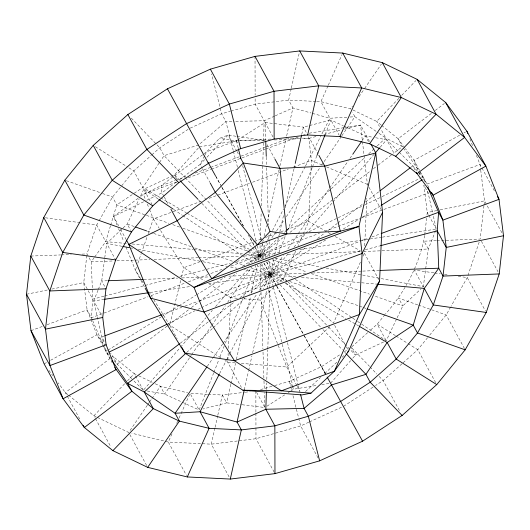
<?xml version="1.0" encoding="UTF-8"?>
<svg xmlns="http://www.w3.org/2000/svg" width="530" height="530" viewBox="0 0 530 530"><rect width="100%" height="100%" fill="white"/><g stroke="black" fill="none" stroke-linecap="round" stroke-linejoin="round"><path stroke-width="0.4" stroke-dasharray="2.65 1.99" d="M260.098 245.489L259.919 259.534M260.29 239.706L261.204 211.616M261.396 205.839L264.172 120.747L255.149 104.172L255.135 98.401M266.477 389.431L266.689 382.819M266.802 379.513L267.769 349.774M267.796 348.945L269.763 288.638M269.79 287.816L270.221 274.6L269.75 260.541M311.11 167.864L308.752 221.46L298.079 245.642M311.15 167.043L311.435 160.444L308.599 135.793M363.043 256.156L364.368 253.141L364.481 250.69M364.693 245.774L366.786 198.299M227.827 360.672L227.754 362.308L241.388 387.364M227.867 359.857L228.172 353.318M228.403 348.415L230.504 303.465M230.543 302.65L230.769 297.741L208.674 283.61M86.794 255.573L83.753 282.576L87.119 309.878L96.964 334.781L105.98 351.357L108.643 354.411M424.669 235.439C419.535 264.563 405.066 291.891 385.515 313.992M424.762 234.624L426.61 218.254M426.981 214.981L427.259 212.523L423.887 185.228L428.16 193.079L432.672 213.093M483.956 205.726L480.2 239.043L437.243 240.673M484.049 204.911L484.506 200.85L480.717 170.11M214.915 428.048L211.291 444.167L229.49 477.609M215.094 427.246L217.631 415.964M217.817 415.156L222.342 395.009L244.416 392.326M291.202 88.808L288.665 100.091L292.938 107.941L286.598 136.144M291.381 88.007L299.715 50.94M230.782 384.329L226.615 402.866L203.056 408.981M230.967 383.521L235.499 363.381M236.4 359.353L250.538 296.502M251.26 293.276L257.6 265.073M258.693 260.237L262.675 242.508M262.86 241.706L263.218 240.09M264.125 236.062L266.484 225.588M267.385 221.56L278.985 169.991M279.893 165.963L286.412 136.952M244.31 389.828L248.477 371.292M248.663 370.483L251.922 355.981M252.644 352.761L266.782 289.91M266.961 289.102L273.666 259.289M274.752 254.453L283.63 214.968M285.259 207.714L293.958 169.037M294.143 168.229L295.044 164.201M301.749 134.388L303.385 127.134L308.884 125.709M180.684 280.476L169.732 325.188L177.133 338.789M181.472 277.283L183.817 267.703L159.451 228.708M110.419 225.979L105.709 241.62L94.632 257.077M110.651 225.197L116.772 204.865L132.54 194.364M92.366 319.974L91.392 317.728L92.77 299.152L91.253 261.787L86.98 253.93L96.692 225.045L98.719 221.447M479.166 242.124L467.255 277.561L451.043 306.307M136.488 267.147L135.402 270.254L140.463 279.555M137.846 263.258L141.112 253.93M141.384 253.154L147.101 236.831M148.188 233.723L153.355 218.956L149.434 209.27M147.274 390.988L164.651 394.082L199.128 410.001L213.61 373.08M213.915 372.312L218.738 360.002M219.943 356.928L224.17 346.163M225.376 343.082L242.879 298.476M243.184 297.708L255.857 265.404M257.964 260.018L259.779 255.4L267.279 240.733M276.561 258.448L270.221 274.6L263.099 288.532M278.972 252.293L285.312 236.141M287.426 230.755L312.163 167.685M312.468 166.917L316.993 155.383M325.142 134.613L330.872 119.999L342.864 125.537M98.017 290.175L93.724 300.901L101.84 336.921L106.934 353.106L112.029 362.474M98.328 289.406L101.7 280.979L106.662 243.363L127.22 224.064L139.198 198.882M435.667 230.636L428.3 249.02L423.337 286.637L421.575 288.293M295.747 250.935L283.742 278.137L277.74 283.769M360.38 262.178L333.463 323.181L287.989 281.98M171.992 433.818L168.301 442.046L186.507 475.49M176.689 423.344L177.696 421.098M179.034 418.11L180.717 414.367M181.048 413.619L189.766 394.174M327.944 85.973L320.902 101.68L329.925 118.256L321.67 134.388M328.282 85.224L342.035 54.55M140.609 195.921L143.776 189.256L170.759 176.596M361.619 324.141L386.224 340.744L396.791 318.53M397.142 317.788L402.78 305.936L420.992 288.843M267.657 240.004L272.155 231.199M272.533 230.47L283.411 209.198M284.908 206.263L305.167 166.659M305.545 165.93L321.299 135.124M219.579 373.61L226.336 360.407M226.707 359.671L229.338 354.537M229.709 353.808L261.217 292.196M204.461 155.999L200.102 164.413L177.093 181.558M204.819 155.297L206.64 151.785L219.413 138.39L228.059 135.084L236.228 136.283M99.123 220.732L112.499 197.014L133.805 170.932L151.328 155.33M450.632 307.029L446.174 314.933L428.101 337.06M159.093 163.101L142.828 187.507L133.229 193.907M159.543 162.425L164.061 155.648L198.472 145.061L225.919 121.608L234.061 121.423M147.32 405.264L128.671 432.453L96.864 417.176M147.791 404.582L149.188 402.542M149.652 401.866L151.52 399.143M151.984 398.467L160.378 386.231L187.693 392.843M316.768 101.475L320.902 101.68L350.628 108.875L352.496 106.152M359.022 96.639L364.15 89.159M364.62 88.477L381.408 64.011M189.362 358.055L164.651 394.082L160.378 386.231L155.164 383.727M189.833 357.372L191.231 355.332M191.694 354.656L211.285 326.102M211.748 325.42L225.27 305.711M227.602 302.312L251.386 267.637M256.05 260.839L269.101 241.806M271.903 237.731L276.097 231.61M276.567 230.928L284.027 220.056M286.359 216.657L319.928 167.712M321.796 164.989L323.658 162.273M324.128 161.59L341.38 136.442M341.843 135.759L354.901 116.726L352.569 112.446M207.27 366.369L212.868 358.214M213.332 357.531L222.66 343.937M223.123 343.255L257.169 293.633M259.501 290.235L283.278 255.559M287.942 248.762L297.734 234.492M298.198 233.81L348.097 161.074M349.959 158.351L352.291 154.952M362.083 140.675L365.349 135.918L372.458 137.184M94.148 257.752L91.253 261.787L113.559 260.939M384.999 314.628L377.201 324.168L369.344 331.164M427.584 337.696L417.766 349.707L402.575 363.242M134.024 381.004L143.325 390.279L179.988 347.819M180.525 347.196L205.865 317.848M208.025 315.35L212.338 310.355M215.571 306.605L248.457 268.518M254.387 261.648L259.779 255.4L277.945 238.467M288.015 253.989L270.221 274.6L249.027 294.355M293.945 247.119L305.267 234.008M305.803 233.385L374.273 154.078M380.202 147.214L386.675 139.721L412.83 165.817L418.157 171.925M198.339 148.029L174.509 174.84L171.508 176.245M330.581 383.19L350.621 360.645M352.788 358.207L355.491 355.16L385.476 341.095M204.666 159.629L200.102 164.413L202.049 167.997M206.945 157.231L228.059 135.084L236.632 150.838M124.636 383.773L93.909 415.758L95.095 417.938M127.478 380.812L134.309 373.703L138.032 375.492M398.891 98.302L376.697 121.397L350.628 108.875M401.733 95.34L415.964 80.534M243.906 298.787L260.329 300.093L273.533 287.704M329.872 326.553L286.743 366.999L240.858 363.348M305.532 391.544L320.504 377.499M324.698 373.57L337.875 361.208M342.069 357.28L343.864 355.59M284.603 232.259L287.022 230M287.631 229.43L330.621 189.349M331.224 188.786L365.137 157.172M368.767 153.779L376.638 146.439M377.247 145.876L385.721 137.972L402.389 146.618L393.187 153.64M186.666 352.51L212.702 328.229M213.305 327.666L244.794 298.31M151.931 154.786L159.788 147.791L188.07 129.386M351.821 346.772L368.741 331.707M401.965 363.785L383.124 380.56L375.492 385.529M110.286 358.32L65.356 392.598L66.939 395.499M110.942 357.823L112.897 356.332L134.309 373.703L143.325 390.279M431.327 113.433L398.116 138.767L381.739 125.484M435.229 110.459L444.345 103.502M167.116 326.089L117.17 364.183L112.373 358.691M167.772 325.586L188.799 309.546M191.429 307.539L198.657 302.027M199.313 301.524L236.777 272.95M247.947 264.424L285.405 235.85M290.009 232.345L333.383 199.26M334.039 198.757L370.185 171.183M373.471 168.679L377.413 165.671M378.069 165.168L392.531 154.137M180.187 343.274L208.449 321.717M209.105 321.22L234.075 302.166M239.991 297.655L306.366 247.026M317.543 238.5L324.771 232.988M328.057 230.484L337.259 223.461M337.915 222.964L362.884 203.911M365.514 201.91L378.658 191.88M410.863 167.321L412.83 165.817L415.162 170.097M176.43 182.042L161.968 192.821L146.585 200.347M138.098 198.299L113.605 216.472L117.289 225.561M140.748 196.339L143.392 194.371L161.094 185.712L175.032 180.558M274.553 385.582L289.36 381.348L321.558 366.614L340.18 354.49M344.321 351.801L348.462 349.104M343.579 406.305L374.796 385.979M237.738 139.933L265.119 122.49L303.385 127.134L306.877 133.56M266.935 406.199L284.729 394.863M288.154 392.684L290.208 391.378M290.89 390.941L293.633 389.199L317.728 385.277M107.385 350.482L105.98 351.357L92.69 320.716M108.087 350.045L160.756 317.185M161.458 316.741L178.312 306.227M179.014 305.79L195.868 295.276M196.57 294.839L225.369 276.872M242.223 266.358L259.779 255.4L304.511 233.896M325.698 239.984L270.221 274.6L201.625 307.579M343.261 229.026L359.413 218.95M362.222 217.201L380.48 205.806M422.615 179.518L424.02 178.643L429.512 188.733M44.116 363.858L47.011 362.268M50.628 360.274L96.964 334.781L104.205 344.579M459.656 135.23L414.049 160.318L405.357 148.566M464.002 132.838L465.446 132.043M143.65 201.778L113.605 216.472L118.674 225.773M308.99 231.743L364.163 205.216M364.912 204.858L381.315 196.974M382.057 196.617L420.833 177.974M421.575 177.616L423.066 176.894L419.932 171.13M168.07 323.711L194.914 310.805M197.895 309.368L200.883 307.937M190.197 128.147L221.646 113.758L230.219 111.307M308.785 422.218L300.642 425.941L255.977 438.727L211.291 444.167L201.373 443.676M309.527 421.88L342.095 406.98M274.5 116.149L264.172 120.747L234.876 121.41M275.236 115.818L292.938 107.941L311.037 112.989M175.808 180.266L185.878 176.543M195.166 173.105L209.88 167.659M210.655 167.367L264.861 147.307M265.636 147.015L288.87 138.423M176.689 182.048L143.392 194.371L145.81 200.333M188.302 177.749L210.755 169.434M211.53 169.149L264.954 149.374M265.729 149.089L298.251 137.051M201.4 201.175L153.355 218.956L159.013 228.013M209.151 198.306L249.444 183.393M252.545 182.24L288.188 169.05M293.613 167.043L311.435 160.444L322.028 164.976M200.115 261.674L183.817 267.703L204.534 280.96M200.89 261.389L253.658 241.852M254.433 241.567L261.416 238.984M265.298 237.546L276.938 233.24M280.814 231.802L285.471 230.08M286.246 229.795L308.752 221.46L327.288 232.021M30.992 330.654L42.526 326.381M47.137 324.678L87.119 309.878L91.392 317.728L148.036 296.76M426.961 184.089L480.014 164.452L481.598 167.361M151.143 295.614L185.288 282.974M188.388 281.827L207.786 274.646M210.894 273.5L224.084 268.617M231.067 266.034L319.524 233.286M324.956 231.279L361.427 217.777M362.202 217.492L383.157 209.734M383.932 209.449L428.16 193.079L426.948 189.223M104.165 336.06L101.84 336.921L104.556 341.916M162.365 314.522L181.763 307.34M184.864 306.188L198.061 301.305M198.836 301.02L359.459 241.567M360.234 241.282L367.992 238.407M371.875 236.97L380.408 233.81M231 111.081L255.149 104.172L288.665 100.091L315.946 101.435M260.535 389.596L273.778 385.807M103.959 296.224L92.77 299.152L83.753 282.576L51.496 289.155M104.761 296.012L175.874 277.382M179.869 276.335L230.212 263.152M236.605 261.476L259.779 255.4L281.019 252.24M360.519 250.942L270.221 274.6L207.303 283.974M365.309 249.683L379.692 245.92M309.666 125.504L330.872 119.999L339.114 135.137M303.65 134.527L305.207 134.13M315.926 136.554L309.546 138.197L302.226 138.569M323.896 134.501L341.439 129.982M344.626 129.161L360.572 125.06L369.529 141.523M26.5 294.256L47.468 289.976M436.932 210.549L427.259 212.523L428.432 214.69M440.158 209.893L484.506 200.85L502.314 233.564M199.419 146.81L236.367 140.801L238.308 144.372M321.743 384.628L328.971 383.455M309.136 133.196L344.242 127.644M345.057 127.511L360.572 125.06L367.396 184.38L368.569 186.527M299.814 249.438L361.102 240.302M361.917 240.183L369.271 239.083M370.092 238.964L381.527 237.261M382.349 237.135L436.276 229.099L432.851 213.888M104.344 299.317L93.724 300.901L101.959 316.032M150.103 292.494L190.959 286.405M245.231 392.226L250.133 391.63M346.845 117.216L329.925 118.256L311.825 113.208M350.072 117.024L354.901 116.726L378.354 132.891M270.731 139.092L236.201 140.841L219.413 138.39M163.916 196.398L161.968 192.821L161.094 185.712L206.64 151.785L236.201 140.841L266.431 140.384M274.566 139.966L301.411 138.608M30.806 256.056L60.546 254.937M61.374 254.903L71.285 254.526M82.024 254.122L86.98 253.93M436.415 240.7L424.026 241.17L428.3 249.02L364.693 251.432M116.865 260.813L134.209 260.157M135.037 260.124L149.91 259.561M154.038 259.409L197.823 257.752M198.644 257.719L239.951 256.156M244.078 255.997L272.996 254.903M287.863 254.34L361.387 251.558M107.484 280.761L101.7 280.979L105.198 287.399M143.829 279.383L177.702 278.098M181.83 277.945L209.092 276.912M228.92 276.163L305.744 273.255M312.356 273.003L361.917 271.121M362.745 271.095L379.268 270.466M290.44 138.138L299.198 138.164M302.385 138.171L309.546 138.197L318.119 153.945M207.462 394.28L190.104 393.426L199.128 410.001M208.29 394.32L222.342 395.009L226.615 402.866L241.269 404.642M200.545 443.636L168.301 442.046L131.838 433.222M237.341 298.264L230.769 297.741L283.742 278.137L287.379 281.43M235.128 362.898L227.754 362.308L224.992 360.539M126.306 243.462L105.709 241.62L96.692 225.045L81.216 222.852M132.076 243.979L193.039 249.431M193.867 249.504L242.475 253.857M246.596 254.221L259.779 255.4L267.875 256.951M295.767 276.885L270.221 274.6L244.31 269.651M301.53 277.395L377.327 284.179M242.084 404.741L264.881 407.51L264.377 392.631M45.381 217.77L80.401 222.732M433.865 272.831L414.321 270.061L423.337 286.637L381.236 278.594M434.679 272.95L440.377 273.752M444.451 274.335L448.526 274.911M458.298 276.296L467.255 277.561L485.46 311.011M237.042 136.402L264.808 140.463M375.618 137.747L386.675 139.721L394.519 154.131M275.163 258.342L321.312 267.153M326.175 268.081L361.805 274.885M362.613 275.043L380.427 278.442M122.046 246.298L106.662 243.363L115.679 259.938M130.95 248L132.573 248.312M138.237 249.391L199.777 261.144M203.016 261.76L227.31 266.404M230.55 267.021L237.023 268.26M66.369 180.717L101.733 193.211M102.502 193.483L112.499 197.014L116.772 204.865L168.845 223.269M417.726 304.876L398.507 298.085L402.78 305.936L374.028 295.78M418.495 305.147L446.174 314.933L465.168 349.826M172.734 224.64L179.723 227.112M182.837 228.211L247.344 251.008M248.119 251.286L265.994 257.6M272.215 259.799L307.188 272.155M311.07 273.533L369.364 294.13M134.216 226.535L127.22 224.064L130.718 230.484M147.426 231.199L152.865 233.127M153.64 233.399L191.727 246.854M194.835 247.954L234.472 261.966M235.247 262.237L244.575 265.537M250.796 267.729L286.544 280.363M289.652 281.463L358.823 305.909M359.598 306.181L362.712 307.281M363.487 307.552L366.594 308.652M326.56 166.91L367.396 184.38M343.612 125.882L365.349 135.918L368.847 142.345M138.774 375.85L152.183 382.296M96.129 416.825L93.909 415.758L68.529 395.168M328.004 232.431L330.859 234.055M335.132 236.493L360.089 250.703M159.941 197.445L142.828 187.507L133.805 170.932L126.809 166.526M160.656 197.856L186.328 212.762M187.037 213.179L249.08 249.193M249.796 249.61L263.88 258.17M282.344 281.635L270.221 274.6L257.235 265.835M285.2 283.292L345.812 318.477M348.667 320.133L355.796 324.274M356.511 324.691L358.651 325.93M95.34 146.711L126.114 166.089M395.387 335.616L377.201 324.168L386.224 340.744M396.089 336.06L407.279 343.102M407.974 343.546L417.766 349.707L436.362 383.879M220.844 357.889L169.732 325.188L154.084 300.152M267.981 260.939L292.587 277.548M295.316 279.389L352.046 317.682M352.735 318.139L356.836 320.908M357.518 321.372L360.937 323.678M158.132 198.942L143.776 189.256L152.011 204.388M173.853 209.549L182.055 215.087M182.737 215.551L241.514 255.221M242.197 255.685L252.452 262.602M379.023 133.355L385.721 137.972L381.017 129.327M381.11 124.974L376.697 121.397L379.447 126.445M67.893 394.651L65.356 392.598L58.114 382.799M131.698 378.685L117.17 364.183L112.897 356.332L110.478 353.066M131.301 118.104L159.788 147.791L164.061 155.648L184.692 177.152M351.787 347.905L369.45 366.309M370.019 366.906L376.856 374.028M379.135 376.406L383.124 380.56L399.746 411.094M185.268 177.749L251.75 247.04M252.326 247.636L263.218 258.985M266.08 261.972L285.571 282.285M286.14 282.881L327.984 326.487M328.554 327.083L355.491 355.16L351.218 347.309M179.663 180.213L174.509 174.84L177.225 179.836M198.578 199.929L247.298 250.703M247.868 251.299L257.043 260.859M260.482 264.444L279.396 284.153M279.966 284.749L320.657 327.162M322.956 329.554L342.44 349.866M344.732 352.251L345.878 353.45M418.693 172.535L424.02 178.643L426.286 183.87M404.874 147.91L398.116 138.767L402.389 146.618M48.939 370.391L52.801 375.611M403.303 147.969L418.932 170.839M419.389 171.515L423.066 176.894L424.523 181.518M106.934 353.106L110.147 357.81M143.226 282.768L135.402 270.254L125.888 246.768M148.87 291.811L152.349 297.37M215.703 176.073L220.506 184.731M222.11 187.613L243.349 225.833M250.16 238.096L261.78 259.011M276.236 285.412L263.821 263.046M276.633 286.134L303.882 335.172M304.28 335.894L325.917 374.842M264.178 263.344L276.581 285.723M276.978 286.445L325.38 373.802M215.823 176.41L221.421 186.514M221.818 187.236L243.422 226.224M248.219 234.889L255.023 247.159M255.42 247.881L261.423 258.713M481.995 168.083L495.053 192.079M481.386 241.223L498.008 271.757M419.541 170.408L414.049 160.318L418.521 171.64M428.823 215.405L436.276 229.099M368.959 187.242L382.203 211.583M364.368 253.141L378.784 279.628M272.963 136.906L265.119 122.49L265.729 140.675M267.147 144.756L274.547 158.357M334.629 325.327L345.931 346.09M346.322 346.805L348.654 351.099M237.023 151.553L238.579 154.416M321.558 366.614L325.48 373.822M202.433 168.712L209.84 182.313M296.873 385.608L286.743 366.999L260.329 300.093M297.264 386.324L299.993 391.332M291.692 385.628L289.36 381.348L290.566 386.125M292.076 386.343L293.633 389.199L293.229 387.596M318.053 457.933L300.642 425.941L298.827 418.773M164.307 197.114L168.593 204.991M256.646 392.372L264.881 407.51M274.176 472.17L255.977 438.727L255.95 428.015M120.621 229.357L126.074 239.374M140.854 280.271L144.75 287.432M129.857 434.633L146.87 465.897M95.493 418.667L110.922 447.022M67.337 396.228L80.394 420.224M147.32 204.057L149.129 208.528M118.521 228.589L123.735 241.468M469.878 138.794L472.859 146.34M476.437 155.396L480.014 164.452L480.617 169.302M418.819 172.396L420.31 176.172M236.367 140.801L238.195 148.016M242.654 165.638L262.317 243.349M262.522 244.151L265.967 257.772M266.981 261.78L273.261 286.617M273.467 287.412L287.253 341.896M287.452 342.698L298.198 385.158M298.403 385.959L299.821 391.564M233.22 150.454L225.919 121.608L221.646 113.758L211.576 73.935M233.425 151.255L237.48 167.275M238.288 170.481L256.533 242.588M257.341 245.787L260.793 259.409M261.807 263.417L267.683 286.651M268.491 289.85L282.079 343.533M282.278 344.334L293.024 386.794M290.771 386.92L291.778 390.901M292.984 395.678L298.628 417.978M266.285 157.211L266.616 167.129M266.643 167.957L268.558 224.998M268.889 234.916L269.088 240.706M269.114 241.528L269.611 256.407M260.084 264.496L262.913 348.819M263.019 352.125L263.966 380.229M263.993 381.057L264.271 389.325M255.029 56.372L255.129 95.102M255.857 390.935L255.91 412.36M255.91 413.181L255.95 427.193"/><path stroke-width="0.79" d="M266.398 391.908L265.828 409.253L274.851 425.828L274.971 473.628L230.285 479.06L187.295 476.947L147.665 467.354L112.903 450.652L84.349 427.491L63.103 398.759L44.116 363.858L30.992 330.654L26.5 294.256L30.806 256.056L43.752 217.538L64.832 180.173L93.24 145.392L127.882 114.54L167.434 88.801L210.364 69.158L255.029 56.372L299.715 50.94L342.705 53.053L382.335 62.646L417.097 79.348L445.65 102.509L466.897 131.241L485.884 166.142L499.008 199.346L503.5 235.744L499.194 273.944L486.249 312.462L465.168 349.826L436.76 384.608L402.118 415.46L362.566 441.199L319.636 460.842L274.971 473.628M145.141 288.148L150.593 298.171L184.924 353.106L242.945 390.226L301.941 394.916L310.977 393.154L334.39 371.199L348.654 351.099L379.566 281.059L382.594 212.298L375.763 152.978L371.093 144.385M30.992 330.654L49.986 365.548L63.103 398.759L115.951 369.682L106.113 344.772L102.741 317.477L105.974 288.83L115.679 259.938L131.493 231.915L152.799 205.832L178.782 182.691L208.442 163.386L240.64 148.652L274.142 139.065L307.658 134.991L339.896 136.574L369.622 143.769L395.691 156.297L417.103 173.668L433.036 195.219L442.881 220.122L446.247 247.424L443.02 276.07L433.308 304.955L417.501 332.986L396.195 359.068L370.212 382.209L340.551 401.515L308.354 416.242L274.851 425.828L241.335 429.909L209.098 428.319L179.372 421.125L153.303 408.603L131.884 391.233L114.778 367.515M244.31 389.828L237.062 422.059L241.335 429.909L230.285 479.06M295.23 163.399L301.57 135.196M307.658 134.991L318.709 85.834L299.715 50.94M316.993 155.383L324.837 135.382M187.295 476.947L209.098 428.319L200.075 411.744L219.208 374.339M339.896 136.574L361.699 87.953L342.705 53.053M382.594 212.298L362.083 253.506L359.4 314.522L334.39 371.199L281.417 390.802L242.945 390.226M379.566 281.059L359.4 314.522L234.465 360.764L184.924 353.106L181.81 347.382M206.806 367.051L175.099 413.274L179.372 421.125L147.665 467.354M352.761 154.276L361.619 141.358M369.622 143.769L401.329 97.547L382.335 62.646M375.353 152.832L379.666 147.837M240.527 157.993L243.257 163.001L279.999 168.381L324.744 166.115L375.763 152.978L358.962 226.383L340.286 231.193L286.849 233.902L270.061 231.444L257.282 244.847L211.742 278.773L194.04 287.432L128.803 244.39L126.465 240.097M112.903 450.652L153.303 408.603L144.279 392.028L127.611 383.382L111.989 360.506M395.691 156.297L436.091 114.241L417.097 79.348M347.461 352.225L348.654 351.099M186.056 353.073L144.279 392.028L175.099 413.274L200.075 411.744L237.062 422.059L265.828 409.253L304.081 408.392L331.528 384.939L365.938 374.352L387.172 342.493L413.228 325.135L424.292 288.38L438.747 268.213L437.23 230.848L438.608 212.272L427.909 187.607M179.531 343.778L127.611 383.382L131.884 391.233L84.349 427.491L83.164 425.312M379.977 190.88L410.207 167.818M381.183 205.368L421.913 179.955M109.167 352.026L167.328 324.069M104.947 335.775L161.59 314.807M381.183 233.525L438.608 212.272L442.881 220.122L499.008 199.346L497.425 196.438M106.113 344.772L49.986 365.548L45.494 329.15L49.8 290.957L62.745 252.439L83.826 215.067L112.234 180.293L146.876 149.44L186.421 123.695L229.357 104.059L274.023 91.273L318.709 85.834L361.699 87.953L401.329 97.547L436.091 114.241L464.644 137.403L485.884 166.142L433.036 195.219L431.473 192.337M380.494 245.708L437.23 230.848L446.247 247.424L503.5 235.744M102.741 317.477L45.494 329.15L26.5 294.256M104.344 299.317L148.473 292.739M108.312 280.728L143.007 279.416M380.089 270.439L438.747 268.213L443.02 276.07L499.194 273.944M105.974 288.83L49.8 290.957L30.806 256.056M310.977 393.154L281.417 390.802L234.465 360.764L204.004 312.018L194.04 287.432L358.962 226.383L362.083 253.506L204.004 312.018L150.593 298.171L128.803 244.39L177.166 220.738L215.293 192.33L243.257 163.001L270.061 231.444M377.327 284.179L424.292 288.38L433.308 304.955L486.249 312.462M115.679 259.938L62.745 252.439L43.752 217.538M122.854 246.457L129.333 247.695M135.766 227.085L146.651 230.928M367.369 308.93L413.228 325.135L417.501 332.986L465.168 349.826M131.493 231.915L83.826 215.067L64.832 180.173M359.36 326.348L387.172 342.493L396.195 359.068L436.76 384.608M152.799 205.832L112.234 180.293L93.24 145.392M158.814 199.399L173.164 209.092M180.24 180.81L198.008 199.333M346.454 354.047L365.938 374.352L370.212 382.209L402.118 415.46M178.782 182.691L146.876 149.44L127.882 114.54M327.123 377.002L362.566 441.199M208.224 162.69L215.419 175.688M208.442 163.386L167.434 88.801M445.65 102.509L464.644 137.403L417.103 173.668L416.328 172.237M318.901 155.376L324.744 166.115L340.286 231.193L211.742 278.773L177.166 220.738L170.932 209.284M255.029 56.372L274.023 91.273L274.142 139.065M274.938 159.073L279.999 168.381L286.849 233.902L257.282 244.847L215.293 192.33L210.231 183.029M210.364 69.158L229.357 104.059L240.64 148.652M466.897 131.241L467.791 133.507M319.636 460.842L308.354 416.242L304.081 408.392L300.629 394.77M238.394 148.817L240.825 158.43M265.755 141.503L266.259 156.383"/></g></svg>
